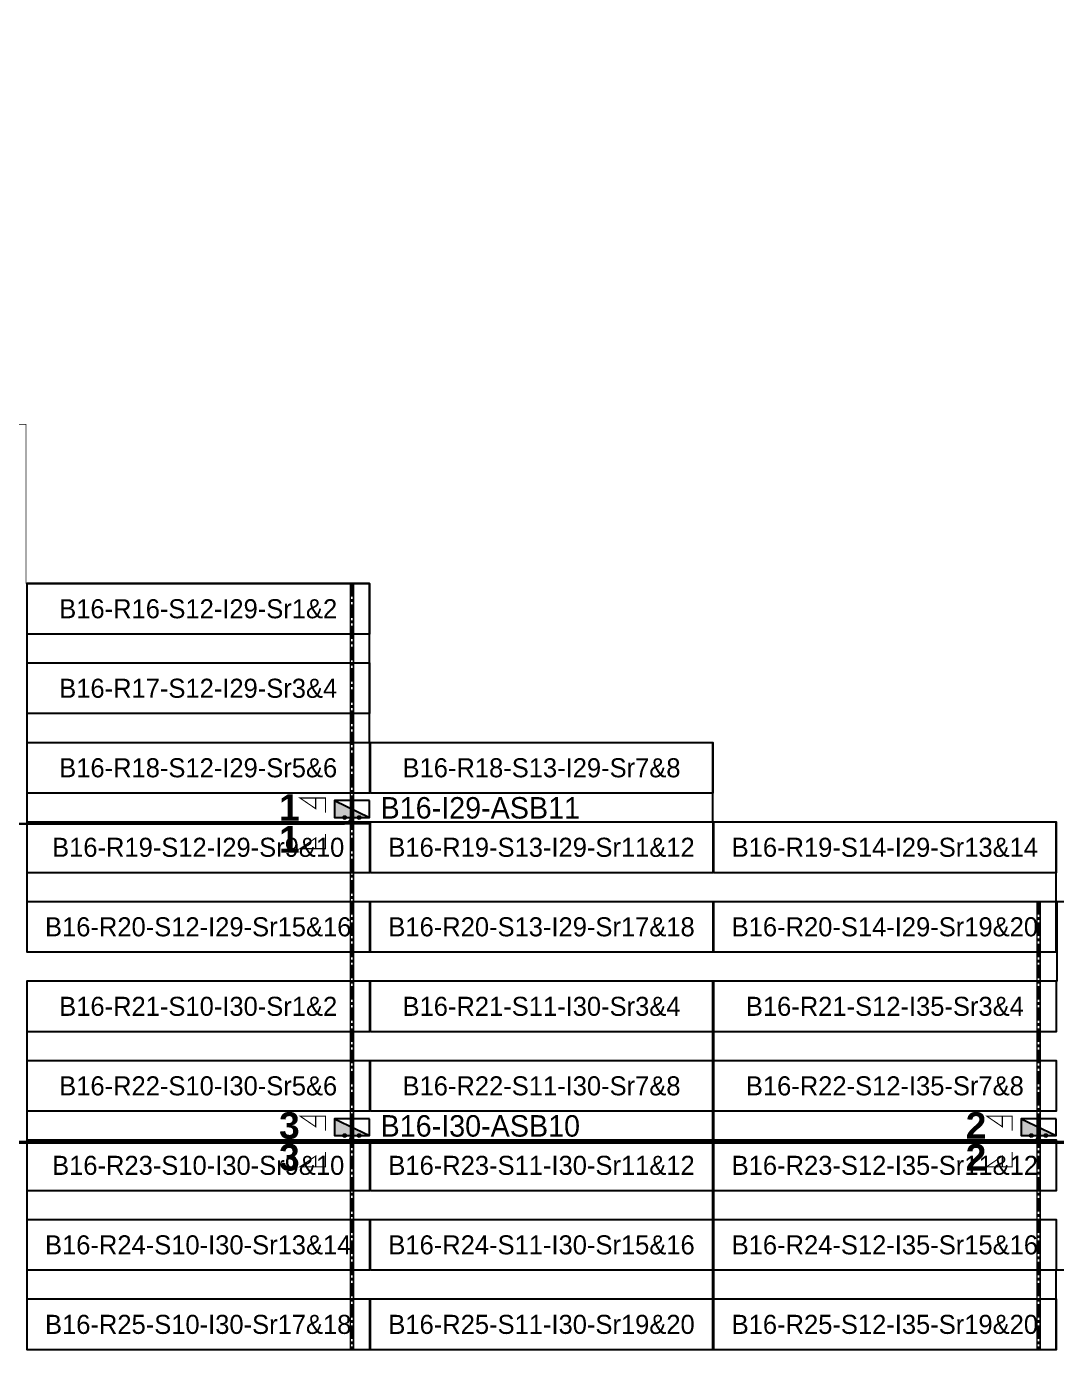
# Model space of a CAD drawing. Header units: metres. Extents: x 530441 to 531186, y 2674002 to 2674337.
# Drawn here: x 530797.1 to 530894.3, y 2674144.2 to 2674269.1 of the extents above; entities that cross this region are included whole.
import ezdxf
from ezdxf.enums import TextEntityAlignment as Align

# ---------------------------------------------------------------- set-up
doc = ezdxf.new("R2010")
doc.units = ezdxf.units.M
doc.linetypes.add('CENTER', pattern=[2, 1.25, -0.25, 0.25, -0.25])
doc.layers.add('Boundary-12.5 MW Block', color=6, linetype='Continuous', lineweight=9)
doc.layers.add('PILE', color=1, linetype='Continuous', lineweight=15)
for name, color, linetype in [('DC Trench BL-16', 40, 'Continuous'), ('E-Inverter Grouping', 2, 'Continuous'), ('Inverter Block-16', 7, 'Continuous'), ('LT Cable(AG) INV to LT Panel BL-16', 2, 'Continuous'), ('Messenger Wire Block-16 (Master Path)', 30, 'Continuous'), ('Messenger Wire Block-16 (MW Path)', 191, 'Continuous'), ('MMS Table Block-16', 8, 'Continuous'), ('Plan Line - DC BL-16', 40, 'Continuous'), ('Section Marking BL-16', 2, 'Continuous')]:
    doc.layers.add(name, color=color, linetype=linetype)
doc.styles.add('BoldTextStyle', font='arialbd.ttf')
doc.styles.get("Standard").update_dxf_attribs({"font": 'Adani Regular.ttf'})

# ---------------------------------------------------------------- blocks, each defined once
blk = doc.blocks.new('MMS Table (32.292 x 4.788)')
at = {"color": 0}
blk.add_lwpolyline([(0, -0.002), (0, 4.786), (32.292, 4.786), (32.292, -0.002)], close=True, dxfattribs=at)
at = {"color": 7}
blk.add_attdef('ID1', text='', height=1.8, dxfattribs=at).set_placement((16.146, 2.392), align=Align.MIDDLE_CENTER)
blk = doc.blocks.new('Inverter Block')
h = blk.add_hatch(color=0)
h.dxf.hatch_style = 1
h.paths.add_polyline_path([(-1.46, 2.27), (-1.46, 0.85), (1.46, 0.85)])
at = {"color": 0}
blk.add_lwpolyline([(1.46, 2.27), (-1.46, 2.27), (-1.46, 0.85), (1.46, 0.85)], close=True, dxfattribs=at)
blk.add_lwpolyline([(-1.46, 2.27), (1.46, 0.85)], dxfattribs=at)
at = {"layer": 'PILE'}
for centre in [(-0.61, 0.85), (0.61, 0.85)]:
    blk.add_circle(centre, 0.156, dxfattribs=at)
at = {"color": 7}
blk.add_attdef('ID', (-1.46, 3.01), '', height=1.8, dxfattribs=at)

msp = doc.modelspace()

# ---------------------------------------------------------------- linework, layer by layer
at = {"layer": 'Boundary-12.5 MW Block', "const_width": 0.05}
msp.add_lwpolyline([(530635.08, 2674269.08), (530667.47, 2674269.08), (530667.47, 2674254.08), (530732.25, 2674254.08), (530732.25, 2674231.58), (530797.04, 2674231.58), (530797.04, 2674216.58), (530829.43, 2674216.58), (530829.43, 2674201.58), (530861.82, 2674201.58), (530861.82, 2674194.08), (530894.21, 2674194.08), (530894.21, 2674186.58), (530926.6, 2674186.58)], dxfattribs=at)
at = {"layer": 'DC Trench BL-16', "color": 40, "const_width": 0.15}
for points in [[(530827.94, 2674216.58), (530827.64, 2674216.58), (530827.64, 2674144.29), (530827.94, 2674144.29)], [(530892.72, 2674186.58), (530892.42, 2674186.58), (530892.42, 2674144.29), (530892.72, 2674144.29)]]:
    msp.add_lwpolyline(points, close=True, dxfattribs=at)
at = {"layer": 'E-Inverter Grouping', "color": 3}
for points in [[(530829.43, 2674201.58), (530861.82, 2674201.58), (530861.82, 2674194.08), (530894.21, 2674194.08), (530894.21, 2674181.79), (530797.14, 2674181.79), (530797.14, 2674216.58), (530829.43, 2674216.58)], [(530926.6, 2674151.79), (530894.21, 2674151.79), (530894.21, 2674144.29), (530861.92, 2674144.29), (530861.92, 2674179.08), (530894.31, 2674179.08), (530894.31, 2674186.58), (530926.6, 2674186.58)], [(530861.82, 2674144.29), (530797.14, 2674144.29), (530797.14, 2674179.08), (530861.82, 2674179.08)]]:
    msp.add_lwpolyline(points, close=True, dxfattribs=at)
at = {"layer": 'LT Cable(AG) INV to LT Panel BL-16', "color": 5}
for points in [[(530693.71, 2674167.33), (530692.09, 2674167.33, -0.414214), (530691.19, 2674168.23), (530691.19, 2674171.29, 0.221878), (530690.87, 2674171.98), (530684.25, 2674177.53, -0.221878), (530683.92, 2674178.22), (530683.92, 2674180.71, 0.037491), (530683.91, 2674180.84), (530683.83, 2674181.38, -0.037363), (530683.82, 2674181.51), (530683.82, 2674192.99, -0.414363), (530684.72, 2674193.89), (530826.89, 2674193.89, 0.414214), (530827.79, 2674194.79), (530827.79, 2674195.19)], [(530695.65, 2674167.38), (530692.14, 2674167.38, -0.414214), (530691.24, 2674168.28), (530691.24, 2674171.31, 0.221878), (530690.92, 2674172), (530684.3, 2674177.55, -0.221878), (530683.97, 2674178.24), (530683.97, 2674180.71, 0.037491), (530683.96, 2674180.85), (530683.88, 2674181.38, -0.037363), (530683.87, 2674181.52), (530683.87, 2674185.44, -0.414363), (530684.77, 2674186.34), (530733.18, 2674186.34, -0.414214), (530734.08, 2674185.44), (530734.08, 2674164.74, 0.414214), (530734.98, 2674163.84), (530826.89, 2674163.84, 0.414214), (530827.79, 2674164.74), (530827.79, 2674165.19)], [(530695.65, 2674167.4), (530692.17, 2674167.4, -0.414214), (530691.27, 2674168.3), (530691.27, 2674171.33, 0.221878), (530690.94, 2674172.02), (530684.32, 2674177.56, -0.221878), (530684, 2674178.25), (530684, 2674180.71, 0.037491), (530683.99, 2674180.85), (530683.91, 2674181.38, -0.037363), (530683.9, 2674181.52), (530683.9, 2674185.41, -0.414363), (530684.8, 2674186.31), (530733.16, 2674186.31, -0.414214), (530734.06, 2674185.41), (530734.06, 2674164.71, 0.414214), (530734.96, 2674163.81), (530891.67, 2674163.81, 0.414214), (530892.57, 2674164.71), (530892.57, 2674165.19)], [(530695.65, 2674167.43), (530692.19, 2674167.43, -0.414214), (530691.29, 2674168.33), (530691.29, 2674171.34, 0.221878), (530690.97, 2674172.03), (530684.35, 2674177.58, -0.221878), (530684.02, 2674178.27), (530684.02, 2674180.72, 0.037491), (530684.01, 2674180.85), (530683.93, 2674181.39, -0.037363), (530683.92, 2674181.52), (530683.92, 2674185.39, -0.414363), (530684.82, 2674186.29), (530733.13, 2674186.29, -0.414214), (530734.03, 2674185.39), (530734.03, 2674164.69, 0.414214), (530734.93, 2674163.79), (530956.46, 2674163.79, 0.414214), (530957.36, 2674164.69), (530957.36, 2674165.19)]]:
    msp.add_lwpolyline(points, format="xyb", dxfattribs=at)
at = {"layer": 'Messenger Wire Block-16 (Master Path)'}
for points in [[(530683.77, 2674193.94), (530829.43, 2674193.94)], [(530734.18, 2674163.94), (530959, 2674163.94)]]:
    msp.add_lwpolyline(points, dxfattribs=at)
at = {"layer": 'Messenger Wire Block-16 (MW Path)', "const_width": 0.1}
for points in [[(530683.77, 2674193.94), (530829.43, 2674193.94)], [(530734.18, 2674163.94), (530959, 2674163.94)]]:
    msp.add_lwpolyline(points, dxfattribs=at)
at = {"layer": 'Plan Line - DC BL-16', "color": 6, "linetype": 'CENTER'}
for points in [[(530827.79, 2674216.58), (530827.79, 2674144.29)], [(530892.57, 2674186.58), (530892.57, 2674144.29)]]:
    msp.add_lwpolyline(points, dxfattribs=at)
at = {"layer": 'Section Marking BL-16', "color": 94, "lineweight": 35, "true_color": 0x00a500, "const_width": 0.1}
for points in [[(530825.29, 2674194.94), (530825.29, 2674196.33), (530822.89, 2674196.33), (530824.37, 2674195.32), (530824.37, 2674196.33)], [(530825.29, 2674192.94), (530825.29, 2674191.55), (530822.89, 2674191.55), (530824.37, 2674192.56), (530824.37, 2674191.55)], [(530825.29, 2674164.94), (530825.29, 2674166.33), (530822.89, 2674166.33), (530824.37, 2674165.32), (530824.37, 2674166.33)], [(530890.07, 2674164.94), (530890.07, 2674166.33), (530887.67, 2674166.33), (530889.15, 2674165.32), (530889.15, 2674166.33)], [(530825.29, 2674162.94), (530825.29, 2674161.55), (530822.89, 2674161.55), (530824.37, 2674162.56), (530824.37, 2674161.55)], [(530890.07, 2674162.94), (530890.07, 2674161.55), (530887.67, 2674161.55), (530889.15, 2674162.56), (530889.15, 2674161.55)]]:
    msp.add_lwpolyline(points, dxfattribs=at)

# ---------------------------------------------------------------- block references
at = {"layer": 'Inverter Block-16'}
ref = msp.add_blockref('Inverter Block', (530827.79, 2674193.53), dxfattribs=dict(at, xscale=1.124999999976148, yscale=1.124999999976148, zscale=1.124999999976148))
ref.add_attrib('ID', 'B16-I29-ASB11', (530830.49, 2674194.39), dxfattribs={"layer": '0', "color": 7, "height": 2.025})
ref = msp.add_blockref('Inverter Block', (530827.79, 2674163.53), dxfattribs=dict(at, xscale=1.124999999976148, yscale=1.124999999976148, zscale=1.124999999976148))
ref.add_attrib('ID', 'B16-I30-ASB10', (530830.49, 2674164.39), dxfattribs={"layer": '0', "color": 7, "height": 2.025})
ref = msp.add_blockref('Inverter Block', (530892.57, 2674163.53), dxfattribs=dict(at, xscale=1.124999999976148, yscale=1.124999999976148, zscale=1.124999999976148))
ref.add_attrib('ID', 'B16-I35-ASB10', (530895.27, 2674164.39), dxfattribs={"layer": '0', "color": 7, "height": 2.025})
at = {"layer": 'MMS Table Block-16'}
for p, values in [((530797.14, 2674211.79), {'ID1': 'B16-R16-S12-I29-Sr1&2'}), ((530797.14, 2674204.29), {'ID1': 'B16-R17-S12-I29-Sr3&4'}), ((530797.14, 2674196.79), {'ID1': 'B16-R18-S12-I29-Sr5&6'}), ((530829.53, 2674196.79), {'ID1': 'B16-R18-S13-I29-Sr7&8'}), ((530797.14, 2674189.29), {'ID1': 'B16-R19-S12-I29-Sr9&10'}), ((530829.53, 2674189.29), {'ID1': 'B16-R19-S13-I29-Sr11&12'}), ((530861.92, 2674189.29), {'ID1': 'B16-R19-S14-I29-Sr13&14'}), ((530797.14, 2674181.79), {'ID1': 'B16-R20-S12-I29-Sr15&16'}), ((530829.53, 2674181.79), {'ID1': 'B16-R20-S13-I29-Sr17&18'}), ((530861.92, 2674181.79), {'ID1': 'B16-R20-S14-I29-Sr19&20'}), ((530797.14, 2674174.29), {'ID1': 'B16-R21-S10-I30-Sr1&2'}), ((530829.53, 2674174.29), {'ID1': 'B16-R21-S11-I30-Sr3&4'}), ((530861.92, 2674174.29), {'ID1': 'B16-R21-S12-I35-Sr3&4'}), ((530797.14, 2674166.79), {'ID1': 'B16-R22-S10-I30-Sr5&6'}), ((530829.53, 2674166.79), {'ID1': 'B16-R22-S11-I30-Sr7&8'}), ((530861.92, 2674166.79), {'ID1': 'B16-R22-S12-I35-Sr7&8'}), ((530797.14, 2674159.29), {'ID1': 'B16-R23-S10-I30-Sr9&10'}), ((530829.53, 2674159.29), {'ID1': 'B16-R23-S11-I30-Sr11&12'}), ((530861.92, 2674159.29), {'ID1': 'B16-R23-S12-I35-Sr11&12'}), ((530797.14, 2674151.79), {'ID1': 'B16-R24-S10-I30-Sr13&14'}), ((530829.53, 2674151.79), {'ID1': 'B16-R24-S11-I30-Sr15&16'}), ((530861.92, 2674151.79), {'ID1': 'B16-R24-S12-I35-Sr15&16'}), ((530797.14, 2674144.29), {'ID1': 'B16-R25-S10-I30-Sr17&18'}), ((530829.53, 2674144.29), {'ID1': 'B16-R25-S11-I30-Sr19&20'}), ((530861.92, 2674144.29), {'ID1': 'B16-R25-S12-I35-Sr19&20'})]:
    msp.add_blockref('MMS Table (32.292 x 4.788)', p, dxfattribs=at).add_auto_attribs(values)

# ---------------------------------------------------------------- texts
at = {"layer": 'Section Marking BL-16', "color": 94, "true_color": 0x00a500, "style": 'BoldTextStyle'}
for s, p in [('1', (530821.89, 2674195.44)), ('1', (530821.89, 2674192.44)), ('3', (530821.89, 2674165.44)), ('2', (530886.67, 2674165.44)), ('3', (530821.89, 2674162.44)), ('2', (530886.67, 2674162.44))]:
    msp.add_text(s, height=2.5, dxfattribs=at).set_placement(p, align=Align.MIDDLE_CENTER)

doc.saveas('drawing.dxf')
